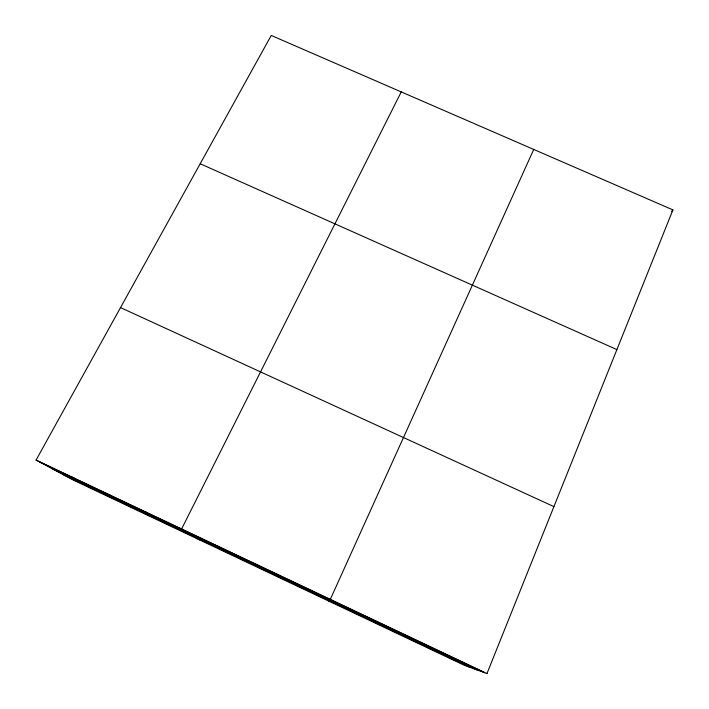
<?xml version="1.0" encoding="UTF-8"?>
<svg xmlns="http://www.w3.org/2000/svg" width="709" height="709" viewBox="0 0 709 709"><rect width="100%" height="100%" fill="white"/><g stroke="black" fill="none" stroke-linecap="round" stroke-linejoin="round"><path stroke-width="1.06" d="M486.968 673.55L672.921 209.891L271.246 35.45L36.079 460.061L73.24 480.055L464.041 665.166L486.968 673.55L36.079 460.061M533.726 149.448L330.305 599.371L328.648 601.037M401.241 91.904L181.601 528.967L199.743 539.974M671.645 211.344L672.921 209.891M368.414 617.672L369.141 617.761M406.904 635.902L408.198 636.248M445.615 654.23L447.468 654.85M200.186 163.752L616.892 349.599M120.53 307.591L553.915 506.625M39.996 462.171L484.539 672.664M51.925 468.587L477.166 669.97M63.181 474.64L470.227 667.426M72.167 477.148L75.588 479.018M108.45 494.324L111.375 495.963M144.928 511.597L147.348 512.997M218.478 546.426L219.879 547.339M255.55 563.974L256.436 564.648"/></g></svg>
